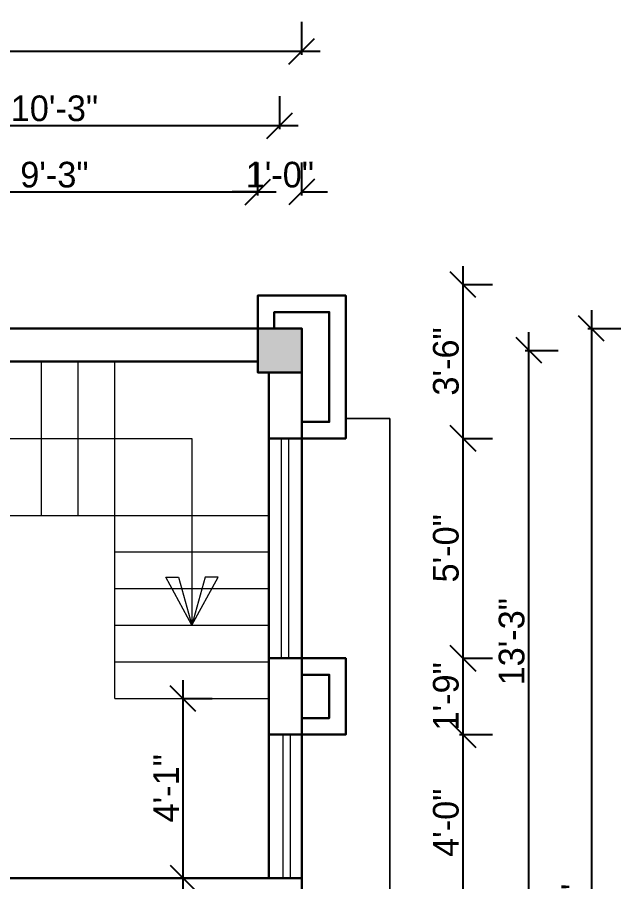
# Model space of a CAD drawing. Header units: inches. Extents: x 28835 to 36795, y -18828 to -9750.
# Drawn here: x 35999.8 to 36164.4, y -13532.3 to -13296.3 of the extents above; entities that cross this region are included whole.
import ezdxf

# ---------------------------------------------------------------- set-up
doc = ezdxf.new("R2010")
doc.units = ezdxf.units.IN
doc.header["$LTSCALE"] = 12
doc.header["$MEASUREMENT"] = 0
for name, color, linetype, lineweight in [('colum', 250, 'Continuous', 30), ('dimention', 5, 'Continuous', 9), ('dimentions', 5, 'Continuous', 9), ('Elevation', 114, 'Continuous', 20), ('Ha2', 31, 'Continuous', 0), ('STAIRCASE', 6, 'Continuous', 9), ('Wall', 1, 'Continuous', 30), ('WIN', 140, 'Continuous', 15)]:
    doc.layers.add(name, color=color, linetype=linetype, lineweight=lineweight)
doc.styles.add('Times', font='GOTHIC.TTF')
doc.dimstyles.new('D75', dxfattribs={"dimtxt": 7, "dimasz": 7, "dimexe": 8, "dimexo": 24, "dimgap": 1, "dimtad": 1, "dimdec": 1, "dimzin": 3, "dimdsep": 46, "dimlunit": 4, "dimtxsty": 'Times', "dimblk": 'OBLIQUE', "dimcen": 0, "dimdle": 5, "dimaunit": 1, "dimadec": 3, "dimazin": 0, "dimtfac": 1, "dimtdec": 1, "dimtix": 1, "dimtofl": 0, "dimtmove": 1, "dimatfit": 0, "dimldrblk": 'OBLIQUE', "dimfxl": 1, "dimfxlon": 1, "dimtolj": 1, "dimtzin": 0, "dimarcsym": 0})

# ---------------------------------------------------------------- blocks, each defined once
blk = doc.blocks.new('_Oblique')
at = {"color": 0, "linetype": 'ByBlock', "lineweight": -2}
blk.add_line((-0.5, -0.5), (0.5, 0.5), dxfattribs=at)
blk = doc.blocks.new('*D1258')
at = {"layer": 'Defpoints', "color": 0, "ltscale": 25, "transparency": 16777216}
for p in [(36026.38, -13482.26), (36026.38, -13531.26), (36044.92, -13531.26)]:
    blk.add_point(p, dxfattribs=at)
at = {"layer": 'dimentions', "color": 0, "lineweight": -2, "ltscale": 25, "transparency": 16777216}
for p, q in [((36044.92, -13477.26), (36044.92, -13536.26)), ((36044.92, -13482.26), (36052.92, -13482.26)), ((36044.92, -13531.26), (36052.92, -13531.26))]:
    blk.add_line(p, q, dxfattribs=at)
at = {"layer": 'dimentions', "color": 0, "lineweight": -2, "ltscale": 25, "transparency": 16777216, "xscale": 7, "yscale": 7, "zscale": 7}
for p, rotation in [((36044.92, -13482.26), 90), ((36044.92, -13531.26), 270)]:
    blk.add_blockref('_Oblique', p, dxfattribs=dict(at, rotation=rotation))
at = {"layer": 'dimentions', "color": 0, "ltscale": 25, "transparency": 16777216, "insert": (36040.34, -13506.76), "char_height": 7, "attachment_point": 5, "rotation": 90, "style": 'Times'}
blk.add_mtext('\\A1;4\'-1"', dxfattribs=at)
blk = doc.blocks.new('*D1321')
at = {"layer": 'Defpoints', "color": 0, "ltscale": 12, "transparency": 16777216}
for p in [(36065.38, -13343.98), (35954.38, -13381.26), (36065.38, -13381.26)]:
    blk.add_point(p, dxfattribs=at)
at = {"layer": 'dimention', "color": 0, "lineweight": -2, "ltscale": 12, "transparency": 16777216}
for p, q in [((35954.38, -13344.98), (35954.38, -13335.98)), ((36065.38, -13344.98), (36065.38, -13335.98)), ((35949.38, -13343.98), (36070.38, -13343.98))]:
    blk.add_line(p, q, dxfattribs=at)
at = {"layer": 'dimention', "color": 0, "lineweight": -2, "ltscale": 12, "transparency": 16777216, "xscale": 7, "yscale": 7, "zscale": 7, "rotation": 180}
blk.add_blockref('_Oblique', (35954.38, -13343.98), dxfattribs=at)
at = {"layer": 'dimention', "color": 0, "lineweight": -2, "ltscale": 12, "transparency": 16777216, "xscale": 7, "yscale": 7, "zscale": 7}
blk.add_blockref('_Oblique', (36065.38, -13343.98), dxfattribs=at)
at = {"layer": 'dimention', "color": 0, "ltscale": 12, "transparency": 16777216, "insert": (36009.88, -13339.31), "char_height": 7, "attachment_point": 5, "style": 'Times'}
blk.add_mtext('\\A1;9\'-3"', dxfattribs=at)
blk = doc.blocks.new('*D1322')
at = {"layer": 'Defpoints', "color": 0, "ltscale": 12, "transparency": 16777216}
for p in [(36077.38, -13343.98), (36065.38, -13381.26), (36077.38, -13381.26)]:
    blk.add_point(p, dxfattribs=at)
at = {"layer": 'dimention', "color": 0, "lineweight": -2, "ltscale": 12, "transparency": 16777216}
for p, q in [((36065.38, -13344.98), (36065.38, -13335.98)), ((36077.38, -13344.98), (36077.38, -13335.98)), ((36065.38, -13343.98), (36058.38, -13343.98)), ((36077.38, -13343.98), (36084.38, -13343.98))]:
    blk.add_line(p, q, dxfattribs=at)
at = {"layer": 'dimention', "color": 0, "lineweight": -2, "ltscale": 12, "transparency": 16777216, "xscale": 7, "yscale": 7, "zscale": 7}
blk.add_blockref('_Oblique', (36065.38, -13343.98), dxfattribs=at)
at = {"layer": 'dimention', "color": 0, "lineweight": -2, "ltscale": 12, "transparency": 16777216, "xscale": 7, "yscale": 7, "zscale": 7, "rotation": 180}
blk.add_blockref('_Oblique', (36077.38, -13343.98), dxfattribs=at)
at = {"layer": 'dimention', "color": 0, "ltscale": 12, "transparency": 16777216, "insert": (36071.38, -13339.31), "char_height": 7, "attachment_point": 5, "style": 'Times'}
blk.add_mtext('\\A1;1\'-0"', dxfattribs=at)
blk = doc.blocks.new('*D1325')
at = {"layer": 'Defpoints', "color": 0, "ltscale": 12, "transparency": 16777216}
for p in [(36071.38, -13325.88), (35948.38, -13381.26), (36071.38, -13381.26)]:
    blk.add_point(p, dxfattribs=at)
at = {"layer": 'dimention', "color": 0, "lineweight": -2, "ltscale": 12, "transparency": 16777216}
for p, q in [((35948.38, -13326.88), (35948.38, -13317.88)), ((36071.38, -13326.88), (36071.38, -13317.88)), ((35943.38, -13325.88), (36076.38, -13325.88))]:
    blk.add_line(p, q, dxfattribs=at)
at = {"layer": 'dimention', "color": 0, "lineweight": -2, "ltscale": 12, "transparency": 16777216, "xscale": 7, "yscale": 7, "zscale": 7, "rotation": 180}
blk.add_blockref('_Oblique', (35948.38, -13325.88), dxfattribs=at)
at = {"layer": 'dimention', "color": 0, "lineweight": -2, "ltscale": 12, "transparency": 16777216, "xscale": 7, "yscale": 7, "zscale": 7}
blk.add_blockref('_Oblique', (36071.38, -13325.88), dxfattribs=at)
at = {"layer": 'dimention', "color": 0, "ltscale": 12, "transparency": 16777216, "insert": (36009.88, -13321.21), "char_height": 7, "attachment_point": 5, "style": 'Times'}
blk.add_mtext('\\A1;10\'-3"', dxfattribs=at)
blk = doc.blocks.new('*D1327')
at = {"layer": 'Defpoints', "color": 0, "ltscale": 12, "transparency": 16777216}
for p in [(36077.38, -13305.59), (36077.38, -13381.26), (35663.36, -13481.76)]:
    blk.add_point(p, dxfattribs=at)
at = {"layer": 'dimention', "color": 0, "lineweight": -2, "ltscale": 12, "transparency": 16777216}
for p, q in [((35663.36, -13306.59), (35663.36, -13297.59)), ((36077.38, -13306.59), (36077.38, -13297.59)), ((35658.36, -13305.59), (36082.38, -13305.59))]:
    blk.add_line(p, q, dxfattribs=at)
at = {"layer": 'dimention', "color": 0, "lineweight": -2, "ltscale": 12, "transparency": 16777216, "xscale": 7, "yscale": 7, "zscale": 7, "rotation": 180}
blk.add_blockref('_Oblique', (35663.36, -13305.59), dxfattribs=at)
at = {"layer": 'dimention', "color": 0, "lineweight": -2, "ltscale": 12, "transparency": 16777216, "xscale": 7, "yscale": 7, "zscale": 7}
blk.add_blockref('_Oblique', (36077.38, -13305.59), dxfattribs=at)
at = {"layer": 'dimention', "color": 0, "ltscale": 12, "transparency": 16777216, "insert": (35870.37, -13300.91), "char_height": 7, "attachment_point": 5, "style": 'Times'}
blk.add_mtext('\\A1;34\'-6"', dxfattribs=at)
blk = doc.blocks.new('*D1332')
at = {"layer": 'Defpoints', "color": 0, "ltscale": 12, "transparency": 16777216}
for p in [(36089.7, -13387.26), (36139.33, -13387.26), (36089.7, -13546.26)]:
    blk.add_point(p, dxfattribs=at)
at = {"layer": 'dimention', "color": 0, "lineweight": -2, "ltscale": 12, "transparency": 16777216}
for p, q in [((36139.33, -13551.26), (36139.33, -13382.26)), ((36138.33, -13387.26), (36147.33, -13387.26)), ((36138.33, -13546.26), (36147.33, -13546.26))]:
    blk.add_line(p, q, dxfattribs=at)
at = {"layer": 'dimention', "color": 0, "lineweight": -2, "ltscale": 12, "transparency": 16777216, "xscale": 7, "yscale": 7, "zscale": 7}
for p, rotation in [((36139.33, -13387.26), 90), ((36139.33, -13546.26), 270)]:
    blk.add_blockref('_Oblique', p, dxfattribs=dict(at, rotation=rotation))
at = {"layer": 'dimention', "color": 0, "ltscale": 12, "transparency": 16777216, "insert": (36134.66, -13466.76), "char_height": 7, "attachment_point": 5, "rotation": 90, "style": 'Times'}
blk.add_mtext('\\A1;13\'-3"', dxfattribs=at)
blk = doc.blocks.new('*D1333')
at = {"layer": 'Defpoints', "color": 0, "ltscale": 12, "transparency": 16777216}
for p in [(36089.7, -13381.26), (36089.7, -13708.26), (36156.39, -13708.26)]:
    blk.add_point(p, dxfattribs=at)
at = {"layer": 'dimention', "color": 0, "lineweight": -2, "ltscale": 12, "transparency": 16777216}
for p, q in [((36156.39, -13376.26), (36156.39, -13713.26)), ((36155.39, -13381.26), (36164.39, -13381.26)), ((36155.39, -13708.26), (36164.39, -13708.26))]:
    blk.add_line(p, q, dxfattribs=at)
at = {"layer": 'dimention', "color": 0, "lineweight": -2, "ltscale": 12, "transparency": 16777216, "xscale": 7, "yscale": 7, "zscale": 7}
for p, rotation in [((36156.39, -13381.26), 90), ((36156.39, -13708.26), 270)]:
    blk.add_blockref('_Oblique', p, dxfattribs=dict(at, rotation=rotation))
at = {"layer": 'dimention', "color": 0, "ltscale": 12, "transparency": 16777216, "insert": (36151.71, -13544.76), "char_height": 7, "attachment_point": 5, "rotation": 90, "style": 'Times'}
blk.add_mtext('\\A1;27\'-3"', dxfattribs=at)
blk = doc.blocks.new('*D1359')
at = {"layer": 'Defpoints', "color": 0, "ltscale": 12, "transparency": 16777216}
for p in [(36096.19, -13492.08), (36121.39, -13492.08), (36096.19, -13540.26)]:
    blk.add_point(p, dxfattribs=at)
at = {"layer": 'dimention', "color": 0, "lineweight": -2, "ltscale": 12, "transparency": 16777216}
for p, q in [((36121.39, -13545.26), (36121.39, -13487.08)), ((36120.39, -13492.08), (36129.39, -13492.08)), ((36120.39, -13540.26), (36129.39, -13540.26))]:
    blk.add_line(p, q, dxfattribs=at)
at = {"layer": 'dimention', "color": 0, "lineweight": -2, "ltscale": 12, "transparency": 16777216, "xscale": 7, "yscale": 7, "zscale": 7}
for p, rotation in [((36121.39, -13492.08), 90), ((36121.39, -13540.26), 270)]:
    blk.add_blockref('_Oblique', p, dxfattribs=dict(at, rotation=rotation))
at = {"layer": 'dimention', "color": 0, "ltscale": 12, "transparency": 16777216, "insert": (36116.71, -13516.17), "char_height": 7, "attachment_point": 5, "rotation": 90, "style": 'Times'}
blk.add_mtext('\\A1;4\'-0"', dxfattribs=at)
blk = doc.blocks.new('*D1360')
at = {"layer": 'Defpoints', "color": 0, "ltscale": 12, "transparency": 16777216}
for p in [(36105.19, -13471.26), (36121.39, -13471.26), (36096.19, -13492.08)]:
    blk.add_point(p, dxfattribs=at)
at = {"layer": 'dimention', "color": 0, "lineweight": -2, "ltscale": 12, "transparency": 16777216}
for p, q in [((36121.39, -13497.08), (36121.39, -13466.26)), ((36121.39, -13471.26), (36129.39, -13471.26)), ((36120.39, -13492.08), (36129.39, -13492.08))]:
    blk.add_line(p, q, dxfattribs=at)
at = {"layer": 'dimention', "color": 0, "lineweight": -2, "ltscale": 12, "transparency": 16777216, "xscale": 7, "yscale": 7, "zscale": 7}
for p, rotation in [((36121.39, -13471.26), 90), ((36121.39, -13492.08), 270)]:
    blk.add_blockref('_Oblique', p, dxfattribs=dict(at, rotation=rotation))
at = {"layer": 'dimention', "color": 0, "ltscale": 12, "transparency": 16777216, "insert": (36116.71, -13481.67), "char_height": 7, "attachment_point": 5, "rotation": 90, "style": 'Times'}
blk.add_mtext('\\A1;1\'-9"', dxfattribs=at)
blk = doc.blocks.new('*D1361')
at = {"layer": 'Defpoints', "color": 0, "ltscale": 12, "transparency": 16777216}
for p in [(36105.19, -13411.26), (36121.39, -13411.26), (36105.19, -13471.26)]:
    blk.add_point(p, dxfattribs=at)
at = {"layer": 'dimention', "color": 0, "lineweight": -2, "ltscale": 12, "transparency": 16777216}
for p, q in [((36121.39, -13476.26), (36121.39, -13406.26)), ((36121.39, -13411.26), (36129.39, -13411.26)), ((36121.39, -13471.26), (36129.39, -13471.26))]:
    blk.add_line(p, q, dxfattribs=at)
at = {"layer": 'dimention', "color": 0, "lineweight": -2, "ltscale": 12, "transparency": 16777216, "xscale": 7, "yscale": 7, "zscale": 7}
for p, rotation in [((36121.39, -13411.26), 90), ((36121.39, -13471.26), 270)]:
    blk.add_blockref('_Oblique', p, dxfattribs=dict(at, rotation=rotation))
at = {"layer": 'dimention', "color": 0, "ltscale": 12, "transparency": 16777216, "insert": (36116.71, -13441.26), "char_height": 7, "attachment_point": 5, "rotation": 90, "style": 'Times'}
blk.add_mtext('\\A1;5\'-0"', dxfattribs=at)
blk = doc.blocks.new('*D1362')
at = {"layer": 'Defpoints', "color": 0, "ltscale": 12, "transparency": 16777216}
for p in [(36105.19, -13369.26), (36121.39, -13369.26), (36105.19, -13411.26)]:
    blk.add_point(p, dxfattribs=at)
at = {"layer": 'dimention', "color": 0, "lineweight": -2, "ltscale": 12, "transparency": 16777216}
for p, q in [((36121.39, -13416.26), (36121.39, -13364.26)), ((36121.39, -13369.26), (36129.39, -13369.26)), ((36121.39, -13411.26), (36129.39, -13411.26))]:
    blk.add_line(p, q, dxfattribs=at)
at = {"layer": 'dimention', "color": 0, "lineweight": -2, "ltscale": 12, "transparency": 16777216, "xscale": 7, "yscale": 7, "zscale": 7}
for p, rotation in [((36121.39, -13369.26), 90), ((36121.39, -13411.26), 270)]:
    blk.add_blockref('_Oblique', p, dxfattribs=dict(at, rotation=rotation))
at = {"layer": 'dimention', "color": 0, "ltscale": 12, "transparency": 16777216, "insert": (36116.71, -13390.26), "char_height": 7, "attachment_point": 5, "rotation": 90, "style": 'Times'}
blk.add_mtext('\\A1;3\'-6"', dxfattribs=at)

msp = doc.modelspace()

# ---------------------------------------------------------------- hatches: boundary and pattern name
at = {"layer": 'Ha2'}
msp.add_hatch(color=256, dxfattribs=at).paths.add_polyline_path([(36077.38, -13393.26), (36077.38, -13381.26), (36065.38, -13381.26), (36065.38, -13393.26)])

# ---------------------------------------------------------------- linework, layer by layer
at = {"layer": 'colum'}
msp.add_lwpolyline([(36077.38, -13393.26), (36077.38, -13381.26), (36065.38, -13381.26), (36065.38, -13393.26)], close=True, dxfattribs=at)
at = {"layer": 'Elevation', "flags": 128}
for points in [[(35693.38, -13363.26), (35936.38, -13363.26), (35936.38, -13372.26), (35936.38, -13372.26), (35936.38, -13372.26), (35954.38, -13372.26), (35954.38, -13381.26), (36065.38, -13381.26), (36065.38, -13372.26), (36089.38, -13372.26), (36089.38, -13405.82), (36101.38, -13405.82), (36101.38, -13545.26), (36085.18, -13545.35), (36086.38, -13747.26), (35942.38, -13747.26), (35942.38, -13708.26), (35819.38, -13708.26)], [(36085.27, -13545.26), (36101.38, -13545.26), (36101.38, -13405.82), (36089.38, -13405.82)]]:
    msp.add_lwpolyline(points, dxfattribs=at)
at = {"layer": 'STAIRCASE'}
for p, q in [((36006.38, -13432.26), (36006.38, -13390.26)), ((36016.38, -13432.26), (36016.38, -13390.26)), ((36026.38, -13482.26), (36026.38, -13390.26)), ((35954.38, -13432.26), (36068.38, -13432.26)), ((36026.38, -13442.26), (36068.38, -13442.26)), ((36026.38, -13452.26), (36068.38, -13452.26)), ((36026.38, -13462.26), (36068.38, -13462.26)), ((36026.38, -13472.26), (36068.38, -13472.26)), ((36026.38, -13482.26), (36068.38, -13482.26))]:
    msp.add_line(p, q, dxfattribs=at)
for points in [[(35975.38, -13509.79), (35975.38, -13411.26), (36047.38, -13411.26), (36047.38, -13462.26)], [(36047.38, -13462.26), (36040.24, -13449.13), (36043.78, -13449.13), (36047.38, -13462.26)], [(36047.38, -13462.26), (36054.53, -13449.13), (36050.98, -13449.13), (36047.38, -13462.26)]]:
    msp.add_lwpolyline(points, dxfattribs=at)
at = {"layer": 'Wall'}
for p, q in [((36065.38, -13381.26), (35813.38, -13381.26)), ((35954.38, -13390.26), (36065.38, -13390.26)), ((36068.38, -13531.26), (36068.38, -13393.26)), ((36077.38, -13591.26), (36077.38, -13393.26)), ((36077.38, -13531.26), (35942.38, -13531.26))]:
    msp.add_line(p, q, dxfattribs=at)
at = {"layer": 'Wall', "ltscale": 12}
for points in [[(36065.38, -13381.26), (36065.38, -13372.26), (36086.38, -13372.26), (36089.38, -13372.26), (36089.38, -13411.26), (36068.38, -13411.26)], [(36069.88, -13381.26), (36069.88, -13376.76), (36084.88, -13376.76), (36084.88, -13406.76), (36077.38, -13406.76)], [(36077.38, -13471.26), (36068.38, -13471.26)], [(36068.38, -13471.26), (36077.38, -13471.26), (36089.38, -13471.26), (36089.38, -13492.08), (36068.38, -13492.08)], [(36077.38, -13475.76), (36084.88, -13475.76), (36084.88, -13487.58), (36077.38, -13487.58)]]:
    msp.add_lwpolyline(points, dxfattribs=at)
at = {"layer": 'WIN', "ltscale": 12}
for p, q in [((36071.88, -13471.26), (36071.88, -13411.26)), ((36073.88, -13471.26), (36073.88, -13411.26)), ((36072.29, -13531.26), (36072.29, -13492.08)), ((36074.29, -13531.26), (36074.29, -13492.08))]:
    msp.add_line(p, q, dxfattribs=at)

# ---------------------------------------------------------------- dimensions: what is measured, and where the dimension line sits
at = {"layer": 'dimention', "ltscale": 12}
for base, p1, p2, picture, middle in [((36077.38, -13305.59), (35663.36, -13481.76), (36077.38, -13381.26), '*D1327', (35870.37, -13300.91)), ((36071.38, -13325.88), (35948.38, -13381.26), (36071.38, -13381.26), '*D1325', (36009.88, -13321.21)), ((36065.38, -13343.98), (35954.38, -13381.26), (36065.38, -13381.26), '*D1321', (36009.88, -13339.31)), ((36077.38, -13343.98), (36065.38, -13381.26), (36077.38, -13381.26), '*D1322', (36071.38, -13339.31))]:
    dim = msp.add_linear_dim(base=base, p1=p1, p2=p2, dimstyle='D75', dxfattribs=at)
    dim.commit()
    dim.dimension.update_dxf_attribs({"geometry": picture, "text_midpoint": middle})
for base, p1, p2, picture, middle in [((36121.39, -13369.26), (36105.19, -13411.26), (36105.19, -13369.26), '*D1362', (36116.71, -13390.26)), ((36156.39, -13708.26), (36089.7, -13381.26), (36089.7, -13708.26), '*D1333', (36151.71, -13544.76)), ((36139.33, -13387.26), (36089.7, -13546.26), (36089.7, -13387.26), '*D1332', (36134.66, -13466.76)), ((36121.39, -13411.26), (36105.19, -13471.26), (36105.19, -13411.26), '*D1361', (36116.71, -13441.26)), ((36121.39, -13471.26), (36096.19, -13492.08), (36105.19, -13471.26), '*D1360', (36116.71, -13481.67)), ((36121.39, -13492.08), (36096.19, -13540.26), (36096.19, -13492.08), '*D1359', (36116.71, -13516.17))]:
    dim = msp.add_linear_dim(base=base, p1=p1, p2=p2, angle=90, dimstyle='D75', dxfattribs=at)
    dim.commit()
    dim.dimension.update_dxf_attribs({"geometry": picture, "text_midpoint": middle})
at = {"layer": 'dimentions', "ltscale": 25}
dim = msp.add_linear_dim(base=(36044.92, -13531.26), p1=(36026.38, -13482.26), p2=(36026.38, -13531.26), angle=90, dimstyle='D75', override={"dimfxl": 0.125, "dimarcsym": 1}, dxfattribs=at)
dim.commit()
dim.dimension.update_dxf_attribs({"geometry": '*D1258', "text_midpoint": (36040.34, -13506.76)})

doc.saveas('drawing.dxf')
